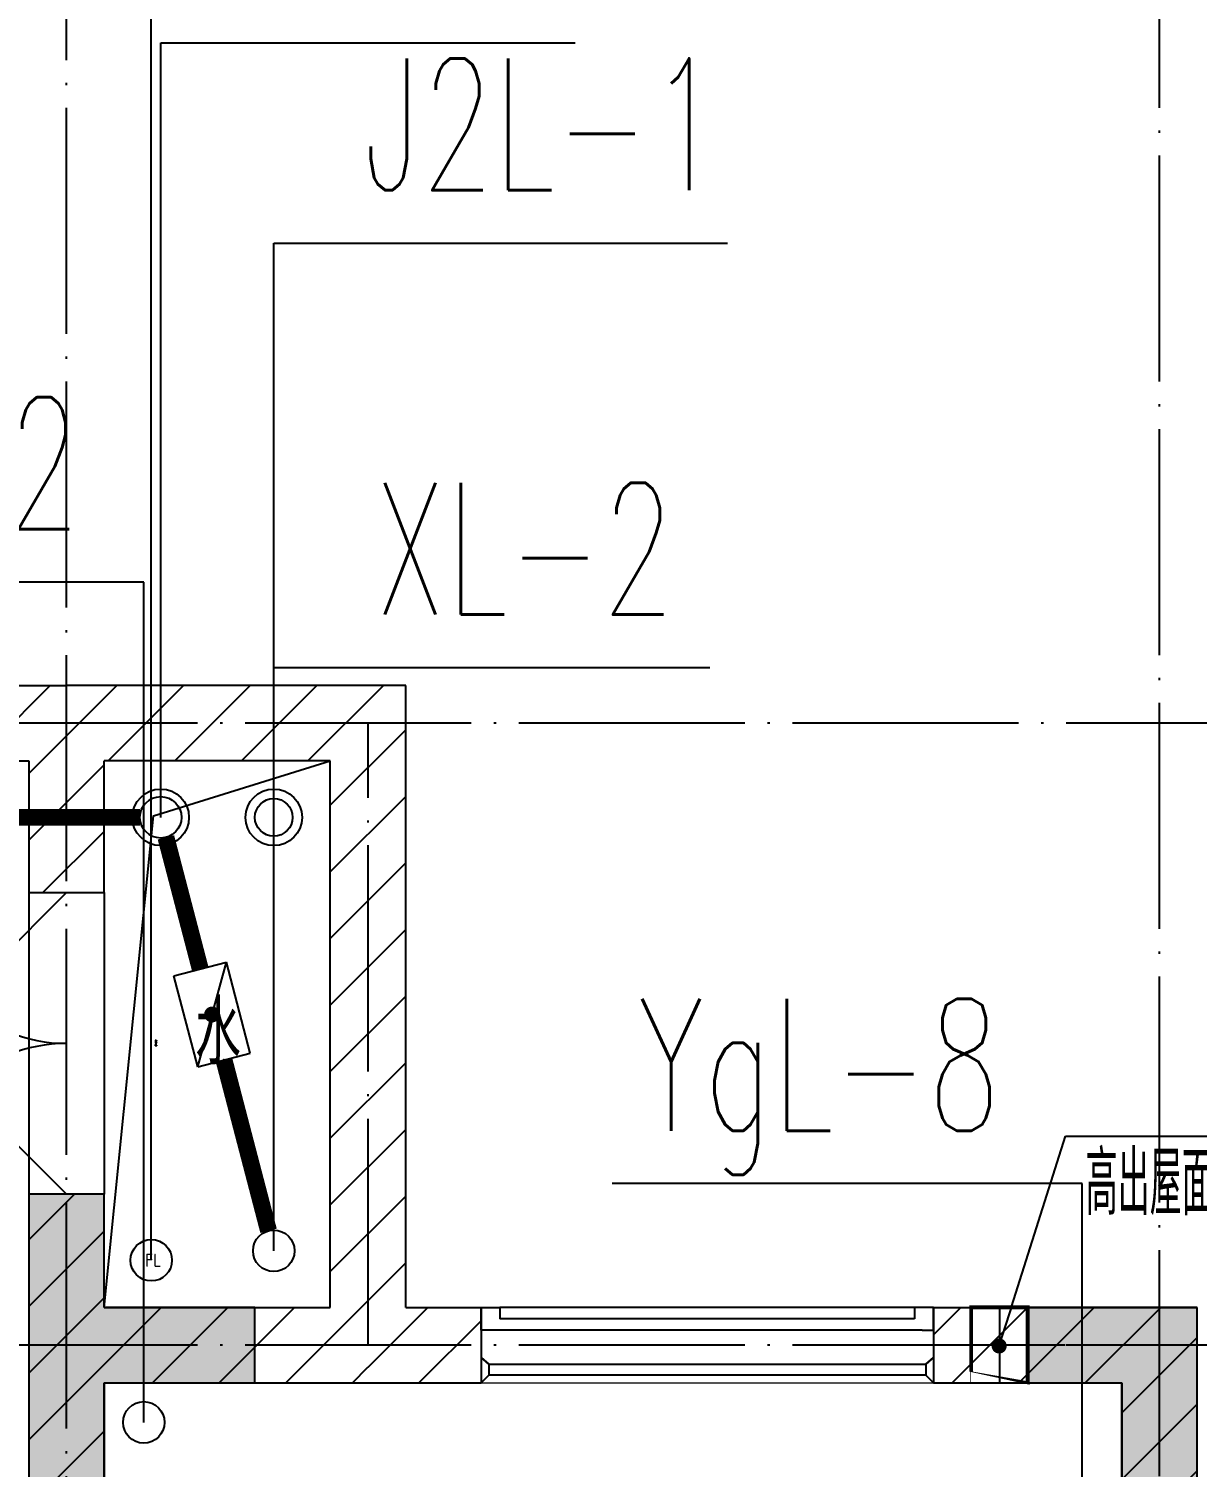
# Model space of a CAD drawing. Extents: x 27938 to 1507990, y 110129 to 923079.
# Drawn here: x 841717 to 844817, y 294786 to 298602 of the extents above; entities that cross this region are included whole.
import ezdxf

# ---------------------------------------------------------------- set-up
doc = ezdxf.new("R2010")
doc.units = 0
doc.header["$LTSCALE"] = 1000
doc.header["$MEASUREMENT"] = 0
for name, pattern in [('__DASH', [0.35, 0.25, -0.1]), ('DASH', [0.35, 0.25, -0.1]), ('DOTE', [2.4200000000000004, 2, -0.2, 0.02, -0.2])]:
    doc.linetypes.add(name, pattern=pattern)
for name, color, linetype in [('----建筑底图', 8, 'Continuous'), ('3-栏杆1', 135, 'Continuous'), ('COLUMN', 9, 'Continuous'), ('DIM_LEAD', 3, 'Continuous'), ('DIM_不分区消火栓', 1, 'Continuous'), ('DIM_管井排水', 5, 'Continuous'), ('DIM_给水', 3, 'Continuous'), ('DIM_雨水', 4, 'Continuous'), ('DIM_餐饮排水', 31, 'Continuous'), ('DOTE', 1, 'Continuous'), ('PIPE-不分区消火栓', 1, 'TG_X'), ('PUB_HATCH', 8, 'Continuous'), ('PUB_TEXT', 4, 'Continuous'), ('VALVE_不分区消火栓', 7, 'Continuous'), ('VPIPE-不分区消火栓', 1, 'Continuous'), ('VPIPE-废水', 31, 'Continuous'), ('VPIPE-消防', 1, 'X1'), ('VPIPE-管井排水', 210, 'GF'), ('VPIPE-给水', 3, 'J1'), ('VPIPE-给水中', 72, 'J2'), ('VPIPE-餐饮排水', 41, 'P'), ('WALL', 9, 'Continuous'), ('WINDOW', 4, 'Continuous'), ('WINDOW_TEXT', 7, 'Continuous'), ('机电标识类', 1, 'Continuous'), ('污水', 3, 'Continuous'), ('看线', 251, 'Continuous'), ('铝合金', 144, 'Continuous')]:
    doc.layers.add(name, color=color, linetype=linetype)
doc.layers.add('平面-看线', color=45, linetype='Continuous', lineweight=15)
doc.styles.add('_TCH_DIM', font='SIMPLEX.shx', dxfattribs={"width": 0.7, "bigfont": 'GBCBIG.shx'})
doc.styles.add('_TCH_WINDOW', font='SIMPLEX.shx', dxfattribs={"width": 0.7, "height": 3.5, "bigfont": 'GBCBIG.shx'})
doc.styles.add('_TWT_SERIAL', font='SIMPLEX', dxfattribs={"width": 0.8, "height": 3.5, "bigfont": 'HZTXT'})
doc.styles.get("Standard").update_dxf_attribs({"font": 'gbenor.shx', "bigfont": 'gbcbig.shx'})
doc.styles.add('TG_LINETYPE', font='SIMPLEX', dxfattribs={"width": 0.8, "height": 3, "bigfont": 'HZTXT'})
doc.linetypes.add('GF', pattern='A,3,-0.2,["GF",Standard,S=0.25,R=0,X=-0.1,Y=-0.115],-0.35', length=3.55)
doc.linetypes.add('J1', pattern='A,3,-0.2,["J1",Standard,S=0.25,R=0,X=-0.1,Y=-0.115],-0.35', length=3.55)
doc.linetypes.add('J2', pattern='A,3,-0.2,["J2",Standard,S=0.25,R=0,X=-0.1,Y=-0.115],-0.35', length=3.55)
doc.linetypes.add('P', pattern='A,3,-0.2,["P",Standard,S=0.25,R=0,X=-0.1,Y=-0.115],-0.2', length=3.4)
doc.linetypes.add('TG_X', pattern='A,2,-0.229,["X",TG_LINETYPE,S=0.1,R=0,X=-0.229,Y=-0.15],0', length=2.229)
doc.linetypes.add('X1', pattern='A,3,-0.2,["X1",Standard,S=0.25,R=0,X=-0.1,Y=-0.115],-0.35', length=3.55)
pattern_1 = [(45, (0, 89.755675), (-88.38838300365748, 88.3883830036575), [])]

# ---------------------------------------------------------------- blocks, each defined once
blk = doc.blocks.new('GDGDGRD')
at = {"layer": 'PUB_HATCH'}
for points in [[(434616.5568297147, 297415.3630930803), (435016.5568290311, 297415.3630930803), (435016.5568290311, 297615.3630930803), (434616.5568290311, 297615.3630930803), (434616.5568295245, 297915.3636947377), (434416.5568297651, 297915.3636947376), (434416.5568300252, 296265.3636947666), (434616.5568297192, 296265.3636947667)], [(436916.6411279864, 297615.3638617463), (436916.6411962542, 297415.3629025697), (437316.5568382367, 297415.3631073454), (437316.5567854117, 296615.3634647616), (437516.5559669023, 296615.3627485532), (437516.5565370522, 297615.3637164339)]]:
    blk.add_hatch(color=256, dxfattribs=at).paths.add_polyline_path(points)
at = {"layer": 'COLUMN', "color": 6}
for p, q in [((434616.5568295245, 297915.3636947377), (434416.5568297651, 297915.3636947376)), ((434616.5568290311, 297615.3630930803), (434616.5568295245, 297915.3636947377)), ((435016.5568290311, 297615.3630930803), (434616.5568290311, 297615.3630930803)), ((435016.5568290311, 297415.3630930803), (435016.5568290311, 297615.3630930803)), ((436916.6411279864, 297615.3638617463), (436916.6411962542, 297415.3629025697)), ((437516.5565370522, 297615.3637164339), (436916.6411279864, 297615.3638617463)), ((437516.5559669023, 296615.3627485532), (437516.5565370522, 297615.3637164339)), ((434616.5568297147, 297415.3630930803), (435016.5568290311, 297415.3630930803)), ((434616.5568297192, 296265.3636947667), (434616.5568297147, 297415.3630930803)), ((436916.6411962542, 297415.3629025697), (437316.5568382367, 297415.3631073454)), ((437316.5568382367, 297415.3631073454), (437316.5567854117, 296615.3634647616))]:
    blk.add_line(p, q, dxfattribs=at)
blk = doc.blocks.new('A$C39FB4DEF')
at = {"linetype": '__DASH', "ltscale": 0.1}
blk.add_wipeout([(99.99999995594777, 100.07672358185337), (100.00000004396126, -100.07672358182077), (250.0000002177876, -100.0767238992848), (250.00000024837226, 100.07672323945005)], dxfattribs=at).dxf.layer = '污水'
at = {"layer": '机电标识类', "color": 250, "linetype": 'DASH', "ltscale": 400}
for p, q in [((175.0017480581882, 100.0767232633079), (175.0017480580718, -100.0767235861858)), ((350.0000060161692, 0), (0, 0))]:
    blk.add_line(p, q, dxfattribs=at)
at = {"layer": '污水', "linetype": '__DASH', "ltscale": 0.1, "const_width": 10}
blk.add_lwpolyline([(100.0000000626897, 100.0767232666258), (100.0000000625732, -100.0767235829262), (250.0000001752633, -100.076723593229), (250.0000001753797, 100.0767232562066)], close=True, dxfattribs=at)
blk = doc.blocks.new('$DorLib2D$00000116')
at = {"color": 0}
for p, q in [((-0.4999999999999929, 7.105427357601002e-15), (-0.146446609406766, 0.353553390593234)), ((0.5000000000000071, 7.105427357601002e-15), (0.1464466094067731, 0.353553390593234))]:
    blk.add_line(p, q, dxfattribs=at)
for centre, radius, start, end in [((-0.4999999999984652, 4.831690603168681e-13), 0.4999999999984674, 0, 45), ((0.4999999999977511, 9.059419880941277e-13), 0.4999999999976598, 135, 180)]:
    blk.add_arc(centre, radius, start, end, dxfattribs=at)
blk = doc.blocks.new('A$C1B43746D')
at = {"layer": 'PUB_HATCH'}
h = blk.add_hatch(dxfattribs=at)
h.set_pattern_fill('普通砖', color=256, scale=50, style=0)
h.set_pattern_definition(pattern_1)
h.paths.add_polyline_path([(25402.46589110915, -16683.1333874002), (25502.46589110349, -16749.80005406687), (28102.46591095617, -16749.80005406687), (28202.46590585394, -16683.1333874002), (28202.46589338081, -16549.80005406687), (25402.46589112049, -16549.80005406687)])
h = blk.add_hatch(dxfattribs=at)
h.set_pattern_fill('普通砖', color=256, scale=50, style=0)
h.set_pattern_definition(pattern_1)
h.paths.add_polyline_path([(28902.46488130476, -16749.80005406687), (29102.46488114625, -16549.80005406686), (28202.46589564951, -16549.80005406687), (28202.46590509771, -16683.1333874002), (28302.46591095617, -16749.80005406687)])
h = blk.add_hatch(dxfattribs=at)
h.set_pattern_fill('普通砖', color=256, scale=50, style=0)
h.set_pattern_definition(pattern_1)
h.paths.add_polyline_path([(29002.46488307868, -18266.46672065774), (29102.46488245383, -18199.80005399245), (29102.46488114625, -16549.80005406686), (28902.46488130476, -16749.80005406687), (28902.46488245383, -18199.80005398201)])
h = blk.add_hatch(dxfattribs=at)
h.set_pattern_fill('普通砖', color=256, scale=50, style=0)
h.set_pattern_definition(pattern_1)
h.paths.add_polyline_path([(28102.46591095617, -16749.80005406687), (28102.46597242999, -17099.57273559666), (28302.46597242997, -17099.57270044594), (28302.46591095617, -16749.80005406687), (28202.46590585394, -16683.1333874002)])
h = blk.add_hatch(dxfattribs=at)
h.set_pattern_fill('普通砖', color=256, scale=50, style=0)
h.set_pattern_definition(pattern_1)
h.paths.add_polyline_path([(28302.46616579891, -18199.80005388111), (28302.46611303287, -17899.57270044593), (28102.46611303289, -17899.57273559664), (28102.46618337429, -18299.80007143961), (28235.79951670761, -18299.80005973391)])
h = blk.add_hatch(dxfattribs=at)
h.set_pattern_fill('普通砖', color=256, scale=50, style=0)
h.set_pattern_definition(pattern_1)
h.paths.add_polyline_path([(28235.79951670761, -18299.80005973392), (28302.46620094964, -18399.80005388102), (29002.46488432837, -18399.80005399877), (29002.46521878346, -18266.46672065774), (28902.46488245383, -18199.80005398201), (28302.46616579891, -18199.80005388111)])
h = blk.add_hatch(dxfattribs=at)
h.set_pattern_fill('普通砖', color=256, scale=50, style=0)
h.set_pattern_definition(pattern_1)
h.paths.add_polyline_path([(29002.46488307868, -18266.46672065774), (29002.46589144273, -18399.80005399877), (29302.46487499145, -18399.80005397956), (29302.46487497864, -18199.80005397956), (29102.46488245383, -18199.80005399245)])
h = blk.add_hatch(dxfattribs=at)
h.set_pattern_fill('普通砖', color=256, scale=50, style=0)
h.set_pattern_definition(pattern_1)
h.paths.add_polyline_path([(31102.46589236112, -20066.46672825435), (31202.46589254073, -19999.80006155085), (31202.4659019692, -18199.80005385778), (31002.46590092155, -18399.80005387056), (31002.46589254069, -19999.80006159865)])
h = blk.add_hatch(dxfattribs=at)
h.set_pattern_fill('普通砖', color=256, scale=50, style=0)
h.set_pattern_definition(pattern_1)
h.paths.add_polyline_path([(28235.79951670761, -18299.80005973392), (28102.46618337429, -18299.80007143961), (28102.46660513536, -20699.52981380759), (28235.79993847029, -20699.53981171121), (28302.46658756263, -20599.54480953321), (28302.46620094964, -18399.80005388102)])
at = {"layer": '3-栏杆1', "color": 8}
for p, q in [((29322.71008032828, -18350.67089939112), (29302.44144993124, -18332.88332107657)), ((29302.44144993124, -18332.88332107657), (29322.71008014807, -18350.67089923279)), ((29322.71008014807, -18350.67089923279), (29322.71008014528, -18379.95317909116)), ((29322.71008014807, -18350.73697670881), (30482.19626818993, -18350.70766462066)), ((30482.19626800972, -18350.67089934868), (30502.46489840676, -18332.88332103414)), ((30502.46489840676, -18332.88332103414), (30482.19626818993, -18350.67089919036)), ((30482.19626818993, -18350.67089919036), (30482.19626819273, -18379.95317904872)), ((29322.71008014528, -18379.95317909116), (29302.44147348113, -18399.80005412683)), ((29302.44147348113, -18399.80005412683), (29322.71008014528, -18379.95317909116)), ((30482.19626819273, -18379.9899346751), (29322.71008014528, -18380.01922689861)), ((30502.46487485687, -18399.80005408439), (30482.19626819273, -18379.95317904872))]:
    blk.add_line(p, q, dxfattribs=at)
at = {"layer": 'DIM_LEAD', "color": 8}
blk.add_line((30853.31119519053, -17745.16139182675), (32251.38718830688, -17745.16139182675), dxfattribs=at)
at = {"layer": 'DOTE', "color": 169, "linetype": 'DOTE', "ltscale": 0.3}
for p, q in [((28202.46589143621, -20699.52979386854), (28202.46589143621, -14649.80005406681)), ((31102.46589201689, -20099.80006161355), (31102.46589204366, -14649.80005406681)), ((66302.46589040197, -16649.80005406681), (12302.46589115635, -16649.80005406681)), ((29002.46589143632, -18299.80005386425), (29002.46589143621, -16649.80005406687)), ((66302.46589040197, -18299.80005386425), (12302.46589115635, -18299.80005386425))]:
    blk.add_line(p, q, dxfattribs=at)
at = {"layer": 'VPIPE-废水', "color": 8}
blk.add_circle((28427.46488197253, -18074.80066513136), 55, dxfattribs=at)
at = {"layer": 'VPIPE-消防', "color": 8, "linetype": 'Continuous'}
blk.add_circle((28452.46453519282, -16899.79979298956), 75, dxfattribs=at)
at = {"layer": 'VPIPE-给水', "color": 8, "linetype": 'Continuous'}
blk.add_circle((28752.46488132072, -16899.79750175407), 75, dxfattribs=at)
at = {"layer": 'WALL', "color": 8}
for p, q in [((25402.46589112049, -16549.80005406687), (28202.46589338081, -16549.80005406687)), ((29102.46488114625, -16549.80005406686), (28202.46589564951, -16549.80005406687)), ((29102.46488245383, -18199.80005399245), (29102.46488114625, -16549.80005406686)), ((25502.46589110349, -16749.80005406687), (28102.46591095617, -16749.80005406687)), ((28102.46591095617, -16749.80005406687), (28102.46597242999, -17099.57273559666)), ((28902.46488130476, -16749.80005406687), (28302.46591095617, -16749.80005406687)), ((28302.46597242997, -17099.57270044594), (28302.46591095617, -16749.80005406687)), ((28902.46488245383, -18199.80005398201), (28902.46488130476, -16749.80005406687)), ((28102.46597242999, -17099.57273559666), (28302.46597242997, -17099.57270044594)), ((28302.46611303287, -17899.57270044593), (28102.46611303289, -17899.57273559664)), ((28102.46611303289, -17899.57273559664), (28102.46618337429, -18299.80007143961)), ((28302.46616579891, -18199.80005388111), (28302.46611303287, -17899.57270044593)), ((28302.46616579891, -18199.80005388111), (28902.46488245383, -18199.80005398201)), ((29102.46488245383, -18199.80005399245), (29302.46487497864, -18199.80005397956)), ((29302.46487497864, -18199.80005397956), (29302.46487499145, -18399.80005397956)), ((28102.46618337429, -18299.80007143961), (28102.46660513536, -20699.52981380759)), ((28302.46620094964, -18399.80005388102), (29002.46488432837, -18399.80005399877)), ((28302.46620094964, -18399.80005388102), (28302.46658756263, -20599.54480953321)), ((29002.46589144273, -18399.80005399877), (29302.46487499145, -18399.80005397956)), ((31002.46589254069, -19999.80006159865), (31002.46590092155, -18399.80005387056))]:
    blk.add_line(p, q, dxfattribs=at)
at = {"layer": 'WINDOW'}
for p, q in [((28102.46597242999, -17099.57273559665), (28102.46611303288, -17899.57273559664)), ((28302.46597242999, -17099.57270044593), (28302.46611303288, -17899.57270044591))]:
    blk.add_line(p, q, dxfattribs=at)
at = {"layer": '平面-看线', "color": 8}
blk.add_line((29302.46487499157, -18399.80005397956), (30502.46487497876, -18399.80005420366), dxfattribs=at)
at = {"layer": '看线', "color": 8, "ltscale": 0.5}
blk.add_lwpolyline([(28302.44343205902, -18199.80005424639), (28433.38718830689, -16895.66314732673), (28902.46488197253, -16749.80005389807)], dxfattribs=at)
at = {"layer": '铝合金', "color": 8}
for points in [[(29332.48089644033, -18259.80126931553), (29302.48089750262, -18259.80925279623), (29302.46492809278, -18199.80005396542), (29352.46492632234, -18199.78674816433), (29352.47290980304, -18229.78674710204)], [(29302.47291157348, -18229.80005290313), (29302.46492809278, -18199.80005396542), (29352.46492632234, -18199.78674816433), (29352.46758748253, -18209.7867478102), (29352.46758748253, -18209.7867478102), (29352.4729122516, -18229.79594805685)], [(30452.46493229899, -18199.82256065862), (29352.4649287709, -18199.79594911914)], [(30472.48089855211, -18259.81723621412), (30502.48089748982, -18259.80925273354), (30502.46492807998, -18199.80005390273), (30452.46492985042, -18199.81335970381), (30452.47291333112, -18229.81335864152)], [(30502.47291156068, -18229.80005284044), (30502.46492807998, -18199.80005390273), (30452.46492985042, -18199.81335970381), (30452.46759101073, -18209.81335934968), (30452.46759101073, -18209.81335934968), (30452.47291577968, -18229.82255959633)], [(30452.47291577968, -18229.82255959633), (29352.4729122516, -18229.79594805685)], [(30472.48106663907, -18259.81723616848), (29332.48089644033, -18259.80126931553)]]:
    blk.add_lwpolyline(points, dxfattribs=at)
at = {"color": 8}
blk.add_blockref('GDGDGRD', (-406314.1128116931, -315815.1631473267), dxfattribs=at)
at = {"layer": 'WINDOW'}
ref = blk.add_blockref('$DorLib2D$00000116', (28202.46604273143, -17499.57271802128), dxfattribs=dict(at, xscale=-800, yscale=-800, zscale=-800, rotation=270.0000100699408))
ref.add_attrib('A', 'BFM0818', (28442.09087302694, -17506.22271745119), dxfattribs={"layer": 'WINDOW_TEXT', "ltscale": 0.5, "height": 4.25, "rotation": 90.00001006994081, "style": '_TCH_WINDOW', "width": 0.4941176470588236})
at = {"layer": 'DIM_LEAD', "color": 7, "style": '_TCH_DIM', "width": 0.7}
blk.add_text('高出屋面完成面', height=168.7943262411347, dxfattribs=at).set_placement((30906.27016703028, -17955.16139182675))
at = {"layer": 'PUB_TEXT', "color": 8}
for s, height, p in [('水', 168.7943262411347, (28543.51054614631, -17555.03712648799)), ('FL', 35, (28411.42321530591, -18092.30066513141))]:
    blk.add_text(s, height=height, dxfattribs=at).set_placement(p)
at = {"color": 8}
blk.add_blockref('A$C39FB4DEF', (30502.46487497224, -18299.80005390273), dxfattribs=at)
at = {"layer": 'PUB_HATCH'}
h = blk.add_hatch(dxfattribs=at)
h.set_pattern_fill('普通砖', color=256, scale=50, style=0)
h.set_pattern_definition(pattern_1)
h.paths.add_polyline_path([(30502.46487497864, -18399.80005390273), (31002.46590092155, -18399.80005387056), (31202.4659019692, -18199.80005385778), (30502.46487496584, -18199.80005390273)])
at = {"layer": 'DIM_LEAD', "color": 8}
blk.add_line((30676.98141595966, -18302.1933811449), (30853.31119519053, -17745.16139182675), dxfattribs=at)
at = {"layer": 'DIM_LEAD', "color": 8, "const_width": 20}
blk.add_lwpolyline([(30673.96348955869, -18311.72711704634, 1), (30679.99934236062, -18292.65964524346, 1)], format="xyb", close=True, dxfattribs=at)
at = {"layer": 'WALL', "color": 8}
for p, q in [((30502.46487496584, -18199.80005390273), (31202.4659019692, -18199.80005385778)), ((30502.46487496584, -18199.80005390273), (30502.46487497864, -18399.80005390273)), ((30502.46487497864, -18399.80005390273), (31002.46590092155, -18399.80005387056))]:
    blk.add_line(p, q, dxfattribs=at)
blk = doc.blocks.new('$VALVE$00000316')
for p, q in [((-124.8260262059412, 72.06833983187425), (124.8260262059412, -72.06833983187425)), ((-124.8260262059412, 72.06833983187425), (-124.8260262059412, -72.06833983187425)), ((-124.8260262059412, 72.06833983187425), (124.8260262059412, 72.06833983187425)), ((124.8260262059412, 72.06833983187425), (124.8260262059412, -72.06833983187425)), ((-124.8260262059412, -72.06833983187425), (124.8260262059412, -72.06833983187425))]:
    blk.add_line(p, q)
at = {"const_width": 21.11137713821932}
blk.add_lwpolyline([(-10.55568856911123, 0, 1), (10.55568856911123, 0, 1)], format="xyb", close=True, dxfattribs=at)
for p in [(-124.8260262059412, 0), (124.8260262059412, 0)]:
    blk.add_point(p)
at = {"color": 7, "flags": 9}
for tag in ['XSIZE', 'YSIZE']:
    blk.add_attdef(tag, (0, 0), '', height=0.5, dxfattribs=at)

msp = doc.modelspace()

# ---------------------------------------------------------------- block references
at = {"layer": '----建筑底图', "ltscale": 0.5}
msp.add_blockref('A$C1B43746D', (813614.1128116931, 313410.2261473267), dxfattribs=at)

# ---------------------------------------------------------------- next in the draw order: linework, layer by layer
at = {"layer": 'DIM_不分区消火栓'}
for p, q in [((842066.5773468858, 296510.4263543371), (842066.5773468858, 298565.3075234528)), ((842066.5773468858, 298565.3075234528), (843166.4370370385, 298565.3075234528)), ((842366.5776941495, 295360.4260933241), (842366.5776941495, 296908.2375234528)), ((842366.5776941495, 296908.2375234528), (843523.9162426996, 296908.2375234528))]:
    msp.add_line(p, q, dxfattribs=at)
at = {"layer": 'DIM_管井排水'}
msp.add_line((842041.5776936655, 295335.4254821953), (842041.5776936655, 299097.1435234528), dxfattribs=at)
at = {"layer": 'DIM_给水'}
for p, q in [((842366.5776930137, 296510.4286455726), (842366.5776930137, 298033.8055234528)), ((842366.5776930137, 298033.8055234528), (843570.526576388, 298033.8055234528))]:
    msp.add_line(p, q, dxfattribs=at)
at = {"layer": 'DIM_雨水'}
for p, q in [((844511.5786444865, 295538.7862144933), (843264.0518569484, 295538.7862144933)), ((844511.5786444865, 293515.425980869), (844511.5786444865, 295538.7862144933))]:
    msp.add_line(p, q, dxfattribs=at)
at = {"layer": 'DIM_餐饮排水'}
for p, q in [((842021.7723158536, 297134.733), (840976.414, 297134.733)), ((842021.7723158536, 294905.4266900407), (842021.7723158536, 297134.733))]:
    msp.add_line(p, q, dxfattribs=at)
at = {"layer": 'PIPE-不分区消火栓', "ltscale": 0.5, "const_width": 45}
for points in [[(839219.5150581074, 296510.4263543371), (842011.5773468858, 296510.4263543371)], [(842080.4605633251, 296457.2074075108), (842171.4845330674, 296108.2825148668)], [(842234.5022326702, 295866.7148911872), (842352.6944777102, 295413.6450401504)]]:
    msp.add_lwpolyline(points, dxfattribs=at)
at = {"layer": 'VPIPE-不分区消火栓'}
for centre in [(842066.5773468858, 296510.4263543371), (842366.5776941495, 295360.4260933241)]:
    msp.add_circle(centre, 55, dxfattribs=at)
at = {"layer": 'VPIPE-管井排水'}
msp.add_circle((842041.5776936655, 295335.4254821953), 55, dxfattribs=at)
at = {"layer": 'VPIPE-给水中'}
msp.add_circle((842366.5776930137, 296510.4286455726), 50, dxfattribs=at)
at = {"layer": 'VPIPE-餐饮排水'}
msp.add_circle((842021.7723158536, 294905.4266900407), 55, dxfattribs=at)

# ---------------------------------------------------------------- next in the draw order: block references
at = {"layer": 'VALVE_不分区消火栓', "xscale": -1, "yscale": -1, "rotation": 284.620887011473}
msp.add_blockref('$VALVE$00000316', (842202.9933828688, 295987.498703027), dxfattribs=at)

# ---------------------------------------------------------------- next in the draw order: texts
at = {"layer": 'DIM_不分区消火栓', "color": 7, "style": '_TWT_SERIAL', "width": 0.6400000000000001}
msp.add_text('XL-2', height=350, dxfattribs=at).set_placement((842632.5829093662, 297048.2375234528))
at = {"layer": 'DIM_给水', "color": 7, "style": '_TWT_SERIAL', "width": 0.6400000000000001}
msp.add_text('J2L-1', height=350, dxfattribs=at).set_placement((842604.526576388, 298173.8055234528))
at = {"layer": 'DIM_雨水', "color": 7, "style": '_TWT_SERIAL', "width": 0.6400000000000001}
msp.add_text('YgL-8', height=350, dxfattribs=at).set_placement((843334.0518569484, 295678.7862144933))
at = {"layer": 'DIM_餐饮排水', "color": 7, "style": '_TWT_SERIAL', "width": 0.6400000000000001}
msp.add_text('PL-2', height=350, dxfattribs=at).set_placement((841046.414, 297274.733))

doc.saveas('drawing.dxf')
